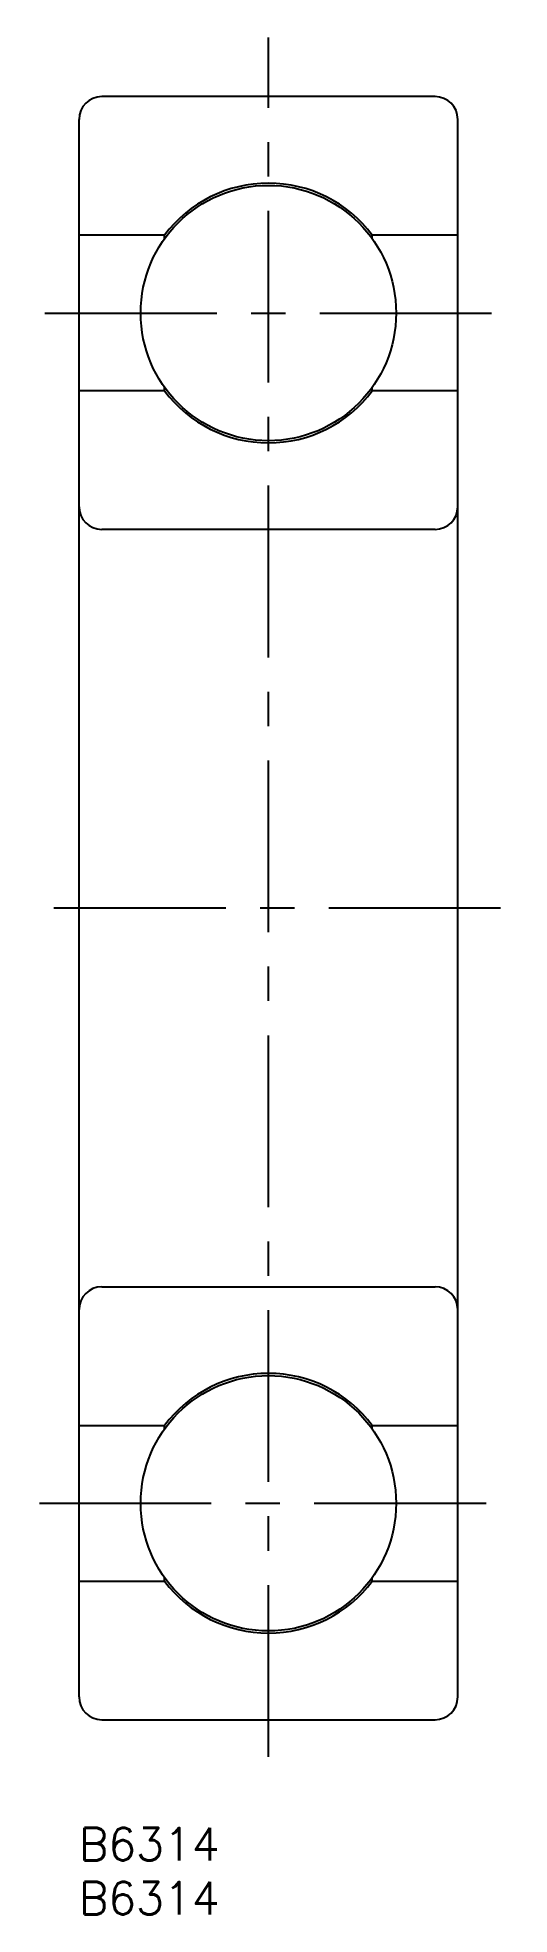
# Model space of a CAD drawing. Extents: x -4 to 40, y -8 to 165.
import ezdxf

# ---------------------------------------------------------------- set-up
doc = ezdxf.new("R2010")
doc.units = 0
doc.header["$LTSCALE"] = 0.5
doc.linetypes.add('CENTER', pattern=[50.8, 31.75, -6.35, 6.35, -6.35])
for name, color, linetype in [('MSM_CENTER', 1, 'CENTER'), ('MSM_CONTINUOUS', 7, 'CONTINUOUS'), ('MSM_PART_NUMBER', 7, 'CONTINUOUS')]:
    doc.layers.add(name, color=color, linetype=linetype)
doc.styles.get("Standard").update_dxf_attribs({"font": 'txt.shx', "height": 3, "bigfont": 'bigfont.shx'})

msp = doc.modelspace()

# ---------------------------------------------------------------- linework, layer by layer
at = {"layer": 'MSM_CENTER'}
for p, q in [((17.5, 6.57), (17.5, 165.46)), ((-3.15, 140), (38.91, 140)), ((38.96, 85), (-3.83, 85)), ((-3.66, 30), (39.77, 30))]:
    msp.add_line(p, q, dxfattribs=at)
at = {"layer": 'MSM_CONTINUOUS'}
for p, q in [((32.9, 160), (2.1, 160)), ((0, 12.1), (0, 157.9)), ((35, 12.1), (35, 157.9)), ((7.9, 147.2), (0, 147.2)), ((7.9, 146.86), (7.9, 147.2)), ((35, 147.2), (27.1, 147.2)), ((27.1, 146.86), (27.1, 147.2)), ((7.9, 132.8), (0, 132.8)), ((7.9, 132.8), (7.9, 133.14)), ((27.1, 132.8), (27.1, 133.14)), ((35, 132.8), (27.1, 132.8)), ((32.9, 120), (2.1, 120)), ((2.1, 50), (32.9, 50)), ((0, 37.2), (7.9, 37.2)), ((7.9, 36.86), (7.9, 37.2)), ((27.1, 37.2), (35, 37.2)), ((27.1, 36.86), (27.1, 37.2)), ((0, 22.8), (7.9, 22.8)), ((7.9, 22.8), (7.9, 23.14)), ((27.1, 22.8), (27.1, 23.14)), ((27.1, 22.8), (35, 22.8)), ((2.1, 10), (32.9, 10))]:
    msp.add_line(p, q, dxfattribs=at)
for centre in [(17.5, 140), (17.5, 30)]:
    msp.add_circle(centre, 11.8, dxfattribs=at)
for centre, radius, start, end in [((2.1, 157.9), 2.1, 90, 180), ((32.9, 157.9), 2.1, 360, 90), ((17.5, 140), 12, 36.8699, 143.1301), ((17.5, 140), 12, 216.8699, 323.1301), ((2.1, 122.1), 2.1, 180, 270), ((32.9, 122.1), 2.1, 270, 0), ((2.1, 47.9), 2.1, 90, 180), ((32.9, 47.9), 2.1, 0, 90), ((17.5, 30), 12, 36.8699, 143.1301), ((17.5, 30), 12, 216.8699, 323.1301), ((2.1, 12.1), 2.1, 180, 270), ((32.9, 12.1), 2.1, 270, 0)]:
    msp.add_arc(centre, radius, start, end, dxfattribs=at)

# ---------------------------------------------------------------- texts
at = {"layer": 'MSM_PART_NUMBER'}
for p in [(0, -3), (0, -8)]:
    msp.add_text('B6314', height=3, dxfattribs=at).set_placement(p)

doc.saveas('drawing.dxf')
